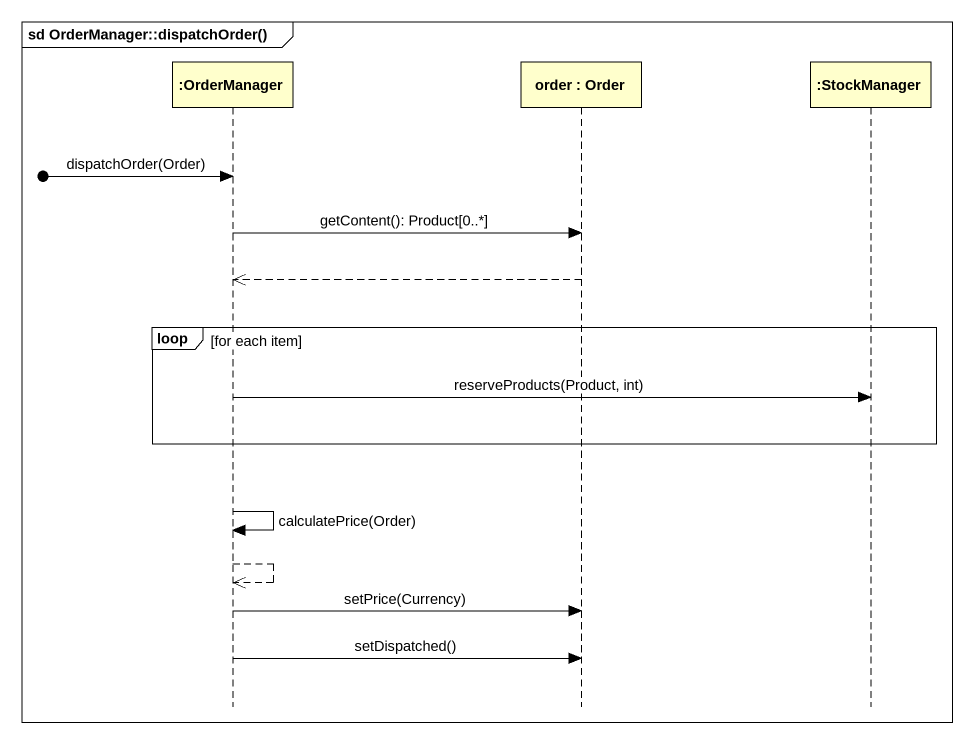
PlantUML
@startuml
mainframe sd OrderManager::dispatchOrder()
hide footbox
participant ":OrderManager" as OrderManager
participant "order : Order" as order
participant ":StockManager" as StockManager

[o-> OrderManager : dispatchOrder(Order)
OrderManager -> order : getContent(): Product[0..*]
order -->> OrderManager
loop for each item
  OrderManager -> StockManager : reserveProducts(Product, int)
end
OrderManager -> OrderManager : calculatePrice(Order)
OrderManager -->> OrderManager
OrderManager -> order : setPrice(Currency)
OrderManager -> order : setDispatched()
@enduml
